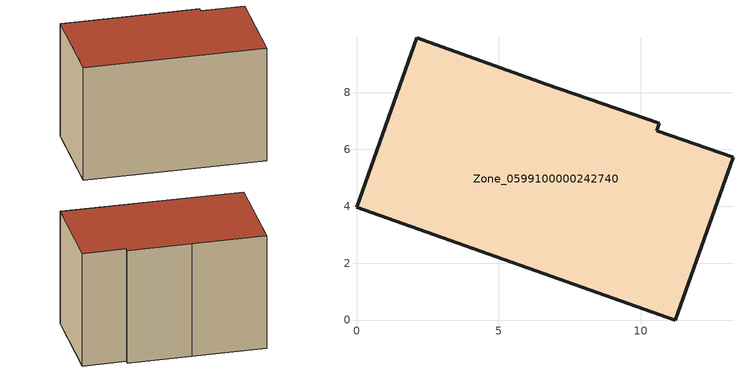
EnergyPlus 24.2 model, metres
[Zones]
Zone_0599100000242740
 floor ground (C_G): 0,3.97 2.11,9.92 6.68,8.29 10.64,6.93 10.55,6.66 13.24,5.72 11.21,0 z0.58
 wall outside (C_F): 11.21,0 13.24,5.72 10.55,6.66 10.64,6.93 6.68,8.29 2.11,9.92 0,3.97 11.21,0 z0.58:8.53
 roof outside (C_R): 2.11,9.92 0,3.97 11.21,0 13.24,5.72 10.55,6.66 10.64,6.93 6.68,8.29 z8.53
[BUILDING]
Pand.0599100000242740: North Axis=0; Terrain=City; Loads Convergence Tolerance Value=0.04; Temperature Convergence Tolerance Value=0.4; Solar Distribution=FullExterior; Maximum Number of Warmup Days=25; Minimum Number of Warmup Days=1
[Site:Location]
Rotterdam.The.Hague.AP_ZH_NLD Design_Conditions: Latitude=51.96; Longitude=4.45; Time Zone=1; Elevation=-4.5
[SITE:GROUNDTEMPERATURE:BUILDINGSURFACE]
18, 18, 18, 18, 18, 18, 18, 18, 18, 18, 18, 18
[MATERIAL] Thermal Absorptance=0.9; Solar Absorptance=0.7; Visible Absorptance=0.7
Name | Roughness | Thickness | Conductivity | Density | Specific Heat
G.TC.1965-1974 | MediumSmooth | 0.15 | 0.882353 | 540 | 1210
F.TC.1965-1974 | Rough | 0.3 | 0.697674 | 1920 | 840
R.TC.1965-1974 | MediumRough | 0.2 | 0.232558 | 1500 | 1000
[CONSTRUCTION]
C_G: G.TC.1965-1974
C_F: F.TC.1965-1974
C_R: R.TC.1965-1974
[ZONE]
Zone_0599100000242740: Type=1; Multiplier=1; Ceiling Height=Autocalculate; Volume=Autocalculate; Floor Area=autocalculate; Part of Total Floor Area=Yes
[ZONEINFILTRATION:DESIGNFLOWRATE]
Infil_Zone_0599100000242740: Zone or ZoneList or Space or SpaceList=Zone_0599100000242740; Schedule=AlwaysOn; Design Flow Rate Calculation Method=Flow/Area; Flow Rate per Floor Area=0.003; Constant Term Coefficient=1; Temperature Term Coefficient=0; Velocity Term Coefficient=0; Velocity Squared Term Coefficient=0
[HVACTEMPLATE:ZONE:IDEALLOADSAIRSYSTEM]
Zone_0599100000242740: Maximum Heating Supply Air Temperature=50; Minimum Cooling Supply Air Temperature=13; Maximum Heating Supply Air Humidity Ratio=0.0156; Minimum Cooling Supply Air Humidity Ratio=0.0077; Heating Limit=NoLimit; Cooling Limit=NoLimit; Dehumidification Control Type=ConstantSensibleHeatRatio; Cooling Sensible Heat Ratio=0.7; Dehumidification Setpoint=60; Humidification Control Type=None; Humidification Setpoint=30; Outdoor Air Method=None; Outdoor Air Flow Rate per Person=0.00944; Outdoor Air Flow Rate per Zone Floor Area=0; Outdoor Air Flow Rate per Zone=0; Demand Controlled Ventilation Type=None; Outdoor Air Economizer Type=NoEconomizer; Heat Recovery Type=None; Sensible Heat Recovery Effectiveness=0.7; Latent Heat Recovery Effectiveness=0.65
[ZONECONTROL:THERMOSTAT]
ThermostatControl_Zone_0599100000242740: Zone or ZoneList=Zone_0599100000242740; Control Type Schedule=DualSetpointControlType; Control 1=Thermostat_Zone_0599100000242740; Temperature Difference Between Cutout And Setpoint=0
[THERMOSTATSETPOINT:DUALSETPOINT]
Thermostat_Zone_0599100000242740: Heating Setpoint Temperature Schedule=HeatingSetpoint_Zone_0599100000242740; Cooling Setpoint Temperature Schedule=CoolingSetpoint_Zone_0599100000242740
[SCHEDULE:COMPACT]
HeatingSetpoint_Zone_0599100000242740: Through: 12/31, For: AllDays, Until: 24:00, 21
CoolingSetpoint_Zone_0599100000242740: Through: 12/31, For: AllDays, Until: 24:00, 24
DualSetpointControlType: Through: 12/31, For: AllDays, Until: 24:00, 4
AlwaysOn: Through: 12/31, For: AllDays, Until: 24:00, 1
